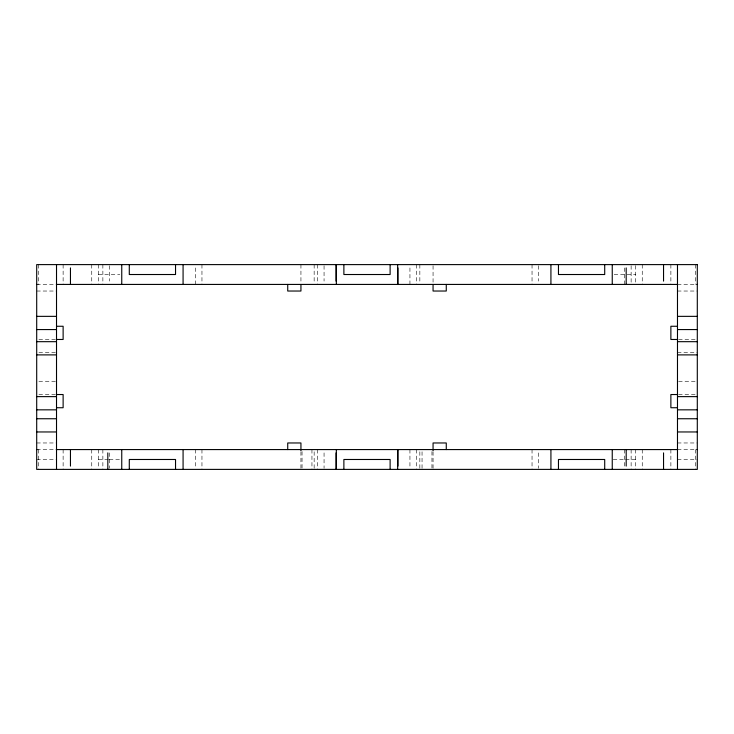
<?xml version="1.0" encoding="UTF-8"?>
<svg xmlns="http://www.w3.org/2000/svg" width="734" height="734" viewBox="0 0 734 734"><rect width="100%" height="100%" fill="white"/><g stroke="black" fill="none" stroke-linecap="round" stroke-linejoin="round"><path stroke-width="0.55" stroke-dasharray="3.67 2.75" d="M98.356 274.516L119.853 274.516M614.147 274.516L625.029 274.516M627.13 274.516L635.644 274.516M36.7 284.425L56.518 284.425M677.482 284.425L697.3 284.425M36.7 291.031L56.518 291.031M677.482 291.031L697.3 291.031M38.902 339.475L56.518 339.429M678.583 339.475L697.3 339.429M38.902 352.641L56.518 352.641M677.482 352.641L697.3 352.641M38.902 381.267L56.518 381.267M678.583 381.267L697.3 381.267M38.902 394.525L56.518 394.479M678.583 394.525L697.3 394.479M36.7 442.969L56.518 442.969M677.482 442.969L697.3 442.969M36.7 449.575L56.518 449.575M677.482 449.575L697.3 449.575M36.7 459.484L56.518 459.484M98.356 459.484L108.485 459.484M109.357 459.484L120.771 459.484M613.229 459.484L624.643 459.484M625.515 459.484L635.644 459.484M677.482 459.484L697.3 459.484M695.41 264.607L695.41 284.425M695.41 449.575L695.41 469.393M670.876 264.607L670.876 284.425M670.876 449.575L670.876 469.393M642.25 264.607L642.25 284.425M642.25 449.575L642.25 469.393M635.644 265.598L635.644 284.425M635.644 449.575L635.644 469.393M631.13 265.708L631.13 284.425M631.13 449.575L631.13 469.393M624.524 267.91L624.524 284.425M624.524 449.575L624.524 466.09M538.646 265.708L538.646 281.122M538.646 452.878L538.646 468.292M532.04 264.607L532.04 284.425M532.04 449.575L532.04 469.393M433.06 265.708L433.06 283.324M433.06 451.777L433.06 468.292M431.959 451.557L431.959 469.393M422.05 451.777L422.05 469.393M419.848 264.607L419.848 283.324M419.848 451.777L419.848 469.393M416.545 264.607L416.545 284.425M416.545 449.575L416.545 469.393M409.939 267.91L409.939 284.425M409.939 449.575L409.939 466.09M324.061 265.708L324.061 281.122M324.061 452.878L324.061 468.292M317.455 264.607L317.455 284.425M317.455 449.575L317.455 469.393M314.152 264.607L314.152 283.324M314.152 451.777L314.152 469.393M311.95 449.575L311.95 469.393M302.041 451.557L302.041 469.393M300.94 264.607L300.94 283.324M300.94 451.777L300.94 469.393M201.96 264.607L201.96 284.425M201.96 449.575L201.96 469.393M195.354 267.91L195.354 284.425M195.354 449.575L195.354 466.09M109.476 265.708L109.476 281.122M109.476 452.878L109.476 468.292M102.87 264.607L102.87 284.425M102.87 449.575L102.87 469.393M98.356 264.607L98.356 284.425M98.356 449.575L98.356 468.402M91.75 264.607L91.75 284.425M91.75 449.575L91.75 469.393M63.124 264.607L63.124 284.425M63.124 449.575L63.124 469.393M38.59 264.607L38.59 284.425M38.59 449.575L38.59 469.393"/><path stroke-width="1.1" d="M36.7 284.425L37.177 284.425M56.518 284.425L677.482 284.425M696.823 284.425L697.3 284.425M36.7 316.354L56.518 316.354M677.482 316.354L697.3 316.354M56.518 326.263L63.124 326.263L63.124 339.475L56.518 339.475M677.482 326.263L670.876 326.263L670.876 339.475L677.482 339.475M36.7 329.566L56.518 329.566M677.482 329.566L697.3 329.566M36.7 341.677L56.518 341.677M677.482 341.677L697.3 341.677M36.7 354.889L56.518 354.889M677.482 354.889L697.3 354.889M56.518 394.525L63.124 394.525L63.124 407.737L56.518 407.737M677.482 394.525L670.876 394.525L670.876 407.737L677.482 407.737M36.7 396.626L56.518 396.626M677.482 396.626L697.3 396.626M36.7 409.838L56.518 409.838M677.482 409.838L697.3 409.838M36.7 418.747L56.518 418.747M677.482 418.747L697.3 418.747M36.7 431.959L56.518 431.959M677.482 431.959L697.3 431.959M36.7 449.575L37.177 449.575M56.307 449.575L677.693 449.575M696.823 449.575L697.3 449.575M677.482 264.607L677.482 469.393M663.545 264.607L663.545 281.122M663.545 452.878L663.545 469.393M626.185 267.91L626.185 284.425M626.185 449.575L626.185 466.09M612.248 264.607L612.248 284.425M612.248 449.575L612.248 469.393M604.706 264.607L604.706 274.516L558.464 274.516L558.464 264.607M604.706 469.393L604.706 459.484L558.464 459.484L558.464 469.393M550.922 264.607L550.922 284.425M550.922 449.575L550.922 469.393M446.272 284.425L446.272 291.031L433.06 291.031L433.06 284.425M446.272 449.575L446.272 442.969L433.06 442.969L433.06 450.676M397.938 267.91L397.938 284.425M397.938 449.575L397.938 466.09M397.663 264.607L397.663 284.425M397.663 449.575L397.663 469.393M390.121 264.607L390.121 274.516L343.879 274.516L343.879 264.607M390.121 469.393L390.121 459.484L343.879 459.484L343.879 469.393M336.337 264.607L336.337 284.425M336.337 449.575L336.337 469.393M336.062 264.607L336.062 281.122M336.062 452.878L336.062 469.393M300.94 284.425L300.94 291.031L287.728 291.031L287.728 284.425M300.94 450.676L300.94 442.969L287.728 442.969L287.728 449.575M183.078 264.607L183.078 284.425M183.078 449.575L183.078 469.393M175.536 264.607L175.536 274.516L129.294 274.516L129.294 264.607M175.536 469.393L175.536 459.484L129.294 459.484L129.294 469.393M121.752 264.607L121.752 284.425M121.752 449.575L121.752 469.393M107.825 452.878L107.825 469.393M70.455 267.91L70.455 284.425M70.455 449.575L70.455 466.09M56.518 264.607L56.518 469.393M697.3 264.607L36.7 264.607L36.7 469.393L697.3 469.393L697.3 264.607"/></g></svg>
